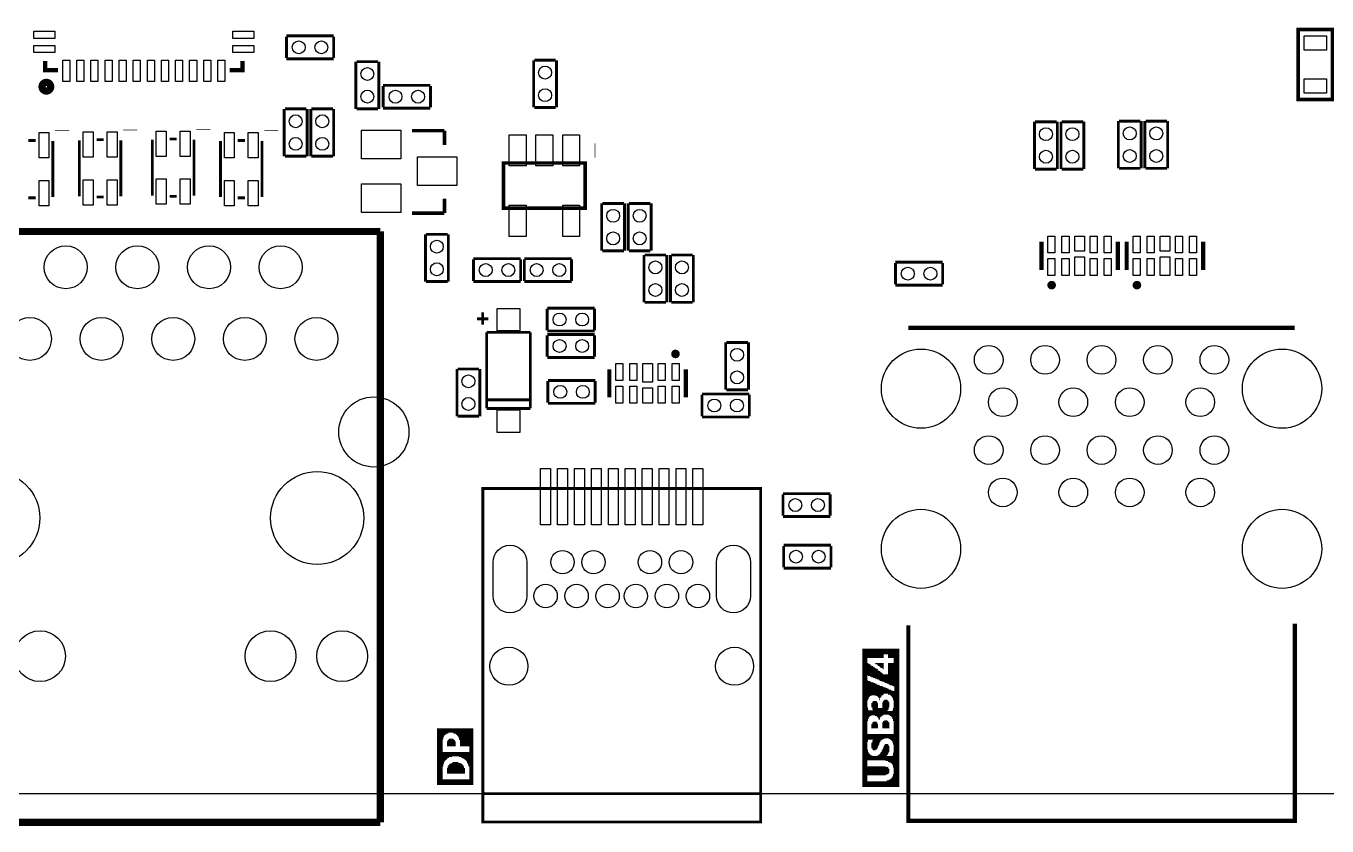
# Model space of a CAD drawing. Extents: x 4 to 274, y -3 to 190.
# Drawn here: x 179.57 to 225.69, y -2.41 to 25.95 of the extents above; entities that cross this region are included whole.
import ezdxf

# ---------------------------------------------------------------- set-up
doc = ezdxf.new("R2010")
doc.units = 0
doc.header["$MEASUREMENT"] = 0
for name, color, linetype in [('BG_OUTLINE', 7, 'CONTINUOUS'), ('MA_PEN3', 231, 'CONTINUOUS'), ('PG_SILKSCREEN_TOP', 130, 'CONTINUOUS'), ('PIN_TOP', 140, 'CONTINUOUS')]:
    doc.layers.add(name, color=color, linetype=linetype)

msp = doc.modelspace()

# ---------------------------------------------------------------- linework, layer by layer
at = {"layer": 'BG_OUTLINE'}
msp.add_lwpolyline([(21.5138, -1.27), (21.5138, 168.7068), (271.5006, 168.7068), (271.5006, -1.27)], close=True, dxfattribs=at)
at = {"layer": 'MA_PEN3', "const_width": 0.0254}
for points in [[(209.221832, -1.0287), (209.221832, 3.8735)], [(209.247232, -1.0287), (209.247232, 3.8735)], [(209.272632, -1.0287), (209.272632, 3.8735)], [(209.298032, -1.0287), (209.298032, 3.8735)], [(209.323432, -1.0287), (209.323432, 3.8735)], [(209.348832, -1.0287), (209.348832, 3.8735)], [(209.374232, -1.0287), (209.374232, 3.8735)], [(209.399632, 3.5433), (209.399632, 3.8735)], [(209.425032, 3.5433), (209.425032, 3.8735)], [(209.450432, 3.5433), (209.450432, 3.8735)], [(209.475832, 3.5433), (209.475832, 3.8735)], [(209.501232, 3.5433), (209.501232, 3.8735)], [(209.526632, 3.5433), (209.526632, 3.8735)], [(209.552032, 3.5433), (209.552032, 3.8735)], [(209.577432, 3.5433), (209.577432, 3.8735)], [(209.602832, 3.5433), (209.602832, 3.8735)], [(209.628232, 3.5433), (209.628232, 3.8735)], [(209.653632, 3.5433), (209.653632, 3.8735)], [(209.679032, 3.5433), (209.679032, 3.8735)], [(209.704432, 3.5433), (209.704432, 3.8735)], [(209.729832, 3.5433), (209.729832, 3.8735)], [(209.755232, 3.5433), (209.755232, 3.8735)], [(209.780632, 3.5433), (209.780632, 3.8735)], [(209.806032, 3.5433), (209.806032, 3.8735)], [(209.831432, 3.5433), (209.831432, 3.8735)], [(209.856832, 3.5433), (209.856832, 3.8735)], [(209.882232, 3.5433), (209.882232, 3.8735)], [(209.907632, 3.5433), (209.907632, 3.8735)], [(209.933032, 3.5433), (209.933032, 3.8735)], [(209.958432, 3.5433), (209.958432, 3.8735)], [(209.983832, 3.6703), (209.983832, 3.8735)], [(210.009232, 3.6703), (210.009232, 3.8735)], [(210.034632, 3.6703), (210.034632, 3.8735)], [(210.060032, 3.6703), (210.060032, 3.8735)], [(210.085432, 3.6703), (210.085432, 3.8735)], [(210.110832, 3.6703), (210.110832, 3.8735)], [(210.136232, 3.5433), (210.136232, 3.8735)], [(210.161632, 3.5433), (210.161632, 3.8735)], [(210.187032, 3.5433), (210.187032, 3.8735)], [(210.212432, 3.5433), (210.212432, 3.8735)], [(210.237832, 3.5433), (210.237832, 3.8735)], [(210.263232, 3.5433), (210.263232, 3.8735)], [(210.288632, 3.5433), (210.288632, 3.8735)], [(210.314032, 3.5433), (210.314032, 3.8735)], [(210.339432, 2.5273), (210.339432, 3.8735)], [(210.364832, -1.0287), (210.364832, 3.8735)], [(210.390232, -1.0287), (210.390232, 3.8735)], [(210.415632, -1.0287), (210.415632, 3.8735)], [(210.441032, -1.0287), (210.441032, 3.8735)], [(210.466432, -1.0287), (210.466432, 3.8735)], [(210.491832, -1.0287), (210.491832, 3.8735)], [(210.517232, -1.0287), (210.517232, 3.8735)], [(209.399632, 2.9337), (209.399632, 3.3655)], [(209.425032, 2.9083), (209.425032, 3.3401)], [(209.450432, 2.9083), (209.450432, 3.3401)], [(209.475832, 2.9083), (209.475832, 3.3147)], [(209.501232, 2.8829), (209.501232, 3.3147)], [(209.526632, 2.8829), (209.526632, 3.2893)], [(209.552032, 2.8575), (209.552032, 3.2639)], [(209.577432, 2.8575), (209.577432, 3.2639)], [(209.602832, 2.8321), (209.602832, 3.2385)], [(209.679032, 3.3401), (209.679032, 3.3655)], [(209.704432, 3.3147), (209.704432, 3.3655)], [(209.729832, 3.3147), (209.729832, 3.3655)], [(209.755232, 3.2893), (209.755232, 3.3655)], [(209.780632, 3.2639), (209.780632, 3.3655)], [(209.806032, 3.2639), (209.806032, 3.3655)], [(209.831432, 3.2385), (209.831432, 3.3655)], [(209.856832, 3.2131), (209.856832, 3.3655)], [(209.882232, 3.1877), (209.882232, 3.3655)], [(209.907632, 3.1877), (209.907632, 3.3655)], [(209.933032, 3.1623), (209.933032, 3.3655)], [(209.958432, 3.1369), (209.958432, 3.3655)], [(210.136232, 2.6289), (210.136232, 3.3655)], [(210.161632, 2.6035), (210.161632, 3.3655)], [(210.187032, 2.6035), (210.187032, 3.3655)], [(210.212432, 2.5781), (210.212432, 3.3655)], [(210.237832, 2.5781), (210.237832, 3.3655)], [(210.263232, 2.5781), (210.263232, 3.3655)], [(210.288632, 2.5527), (210.288632, 3.3655)], [(210.314032, 2.5527), (210.314032, 3.3655)], [(209.399632, 2.0447), (209.399632, 2.7559)], [(209.628232, 2.8321), (209.628232, 3.2131)], [(209.653632, 2.8321), (209.653632, 3.2131)], [(209.679032, 2.8067), (209.679032, 3.1877)], [(209.704432, 2.8067), (209.704432, 3.1623)], [(209.729832, 2.7813), (209.729832, 3.1623)], [(209.755232, 2.7813), (209.755232, 3.1369)], [(209.780632, 2.7813), (209.780632, 3.1115)], [(209.806032, 2.7559), (209.806032, 3.0861)], [(209.831432, 2.7559), (209.831432, 3.0861)], [(209.856832, 2.7305), (209.856832, 3.0607)], [(209.882232, 2.7305), (209.882232, 3.0353)], [(209.907632, 2.7051), (209.907632, 3.0099)], [(209.933032, 2.7051), (209.933032, 2.9845)], [(209.958432, 2.7051), (209.958432, 2.9591)], [(209.983832, 2.6797), (209.983832, 2.9591)], [(210.009232, 2.6797), (210.009232, 2.9591)], [(210.034632, 2.6543), (210.034632, 2.9591)], [(210.060032, 2.6543), (210.060032, 2.9591)], [(210.085432, 2.6289), (210.085432, 2.9591)], [(210.110832, 2.6289), (210.110832, 2.9591)], [(209.425032, 2.0955), (209.425032, 2.7305)], [(209.450432, 2.1463), (209.450432, 2.7305)], [(209.475832, 2.1717), (209.475832, 2.7305)], [(209.501232, 2.1971), (209.501232, 2.7051)], [(209.526632, 2.1971), (209.526632, 2.7051)], [(209.552032, 2.2225), (209.552032, 2.6797)], [(209.577432, 2.2225), (209.577432, 2.6797)], [(209.602832, 2.2225), (209.602832, 2.6797)], [(209.628232, 2.2225), (209.628232, 2.6543)], [(209.653632, 2.2225), (209.653632, 2.6543)], [(209.679032, 2.2225), (209.679032, 2.6289)], [(209.704432, 2.1971), (209.704432, 2.6289)], [(209.729832, 2.1971), (209.729832, 2.6035)], [(209.755232, 2.1717), (209.755232, 2.6035)], [(209.780632, 2.1463), (209.780632, 2.6035)], [(209.806032, 2.1209), (209.806032, 2.5781)], [(209.831432, 2.0447), (209.831432, 2.5781)], [(209.856832, 2.1209), (209.856832, 2.5527)], [(209.882232, 2.1717), (209.882232, 2.5527)], [(209.907632, 2.2225), (209.907632, 2.5527)], [(209.933032, 2.2225), (209.933032, 2.5273)], [(209.958432, 2.2479), (209.958432, 2.5273)], [(209.983832, 2.2733), (209.983832, 2.5019)], [(210.009232, 2.2733), (210.009232, 2.5019)], [(210.034632, 2.2733), (210.034632, 2.5019)], [(210.060032, 2.2733), (210.060032, 2.4765)], [(210.085432, 2.2733), (210.085432, 2.4765)], [(210.110832, 2.2733), (210.110832, 2.4511)], [(210.136232, 2.2479), (210.136232, 2.4511)], [(210.161632, 2.2479), (210.161632, 2.4257)], [(210.187032, 2.2479), (210.187032, 2.4257)], [(210.212432, 2.2225), (210.212432, 2.4257)], [(210.237832, 2.1971), (210.237832, 2.4003)], [(210.263232, 2.1463), (210.263232, 2.4003)], [(210.288632, 2.1209), (210.288632, 2.3749)], [(210.314032, 2.0447), (210.314032, 2.3749)], [(210.339432, -1.0287), (210.339432, 2.3749)], [(209.552032, 1.7907), (209.552032, 1.9431)], [(209.577432, 1.7145), (209.577432, 1.9939)], [(209.602832, 1.5113), (209.602832, 2.0193)], [(209.628232, 1.5113), (209.628232, 2.0193)], [(209.653632, 1.5113), (209.653632, 2.0193)], [(209.679032, 1.4859), (209.679032, 2.0193)], [(209.704432, 1.4859), (209.704432, 2.0193)], [(209.729832, 1.4605), (209.729832, 1.9939)], [(209.755232, 1.4351), (209.755232, 1.9431)], [(209.933032, 1.5113), (209.933032, 1.9685)], [(209.958432, 1.5113), (209.958432, 2.0193)], [(209.983832, 1.5367), (209.983832, 2.0447)], [(210.009232, 1.5367), (210.009232, 2.0701)], [(210.034632, 1.5367), (210.034632, 2.0701)], [(210.060032, 1.5367), (210.060032, 2.0701)], [(210.085432, 1.5367), (210.085432, 2.0701)], [(210.110832, 1.6891), (210.110832, 2.0447)], [(210.136232, 1.7145), (210.136232, 2.0193)], [(210.161632, 1.7907), (210.161632, 1.9685)], [(209.399632, 1.3081), (209.399632, 1.7907)], [(209.425032, 1.3843), (209.425032, 1.7145)], [(209.450432, 1.4351), (209.450432, 1.6891)], [(209.475832, 1.4605), (209.475832, 1.6891)], [(209.501232, 1.4859), (209.501232, 1.6891)], [(209.526632, 1.4859), (209.526632, 1.6891)], [(209.552032, 1.5113), (209.552032, 1.6891)], [(209.577432, 1.5113), (209.577432, 1.6891)], [(209.780632, 1.4097), (209.780632, 1.7653)], [(209.806032, 1.3589), (209.806032, 1.7653)], [(209.831432, 1.3589), (209.831432, 1.7653)], [(209.856832, 1.4351), (209.856832, 1.7653)], [(209.882232, 1.4605), (209.882232, 1.7653)], [(209.907632, 1.4859), (209.907632, 1.7653)], [(210.110832, 1.5367), (210.110832, 1.6637)], [(210.136232, 1.5367), (210.136232, 1.6637)], [(210.161632, 1.5113), (210.161632, 1.6637)], [(210.187032, 1.5113), (210.187032, 1.6637)], [(210.212432, 1.4859), (210.212432, 1.6637)], [(210.237832, 1.4605), (210.237832, 1.6637)], [(210.263232, 1.4351), (210.263232, 1.6637)], [(210.288632, 1.3843), (210.288632, 1.6891)], [(210.314032, 1.3081), (210.314032, 1.7653)], [(194.146932, -0.96266), (194.146932, 1.04394)], [(194.172332, -0.96266), (194.172332, 1.04394)], [(194.197732, -0.96266), (194.197732, 1.04394)], [(194.223132, -0.96266), (194.223132, 1.04394)], [(194.248532, -0.96266), (194.248532, 1.04394)], [(194.273932, -0.96266), (194.273932, 1.04394)], [(194.299332, -0.96266), (194.299332, 1.04394)], [(194.324732, -0.96266), (194.324732, 1.04394)], [(194.350132, 0.66294), (194.350132, 1.04394)], [(194.375532, 0.73914), (194.375532, 1.04394)], [(194.400932, 0.78994), (194.400932, 1.04394)], [(194.426332, 0.81534), (194.426332, 1.04394)], [(194.451732, 0.84074), (194.451732, 1.04394)], [(194.477132, 0.86614), (194.477132, 1.04394)], [(194.502532, 0.86614), (194.502532, 1.04394)], [(194.527932, 0.86614), (194.527932, 1.04394)], [(194.553332, 0.89154), (194.553332, 1.04394)], [(194.578732, 0.89154), (194.578732, 1.04394)], [(194.604132, 0.89154), (194.604132, 1.04394)], [(194.629532, 0.89154), (194.629532, 1.04394)], [(194.654932, 0.89154), (194.654932, 1.04394)], [(194.680332, 0.89154), (194.680332, 1.04394)], [(194.705732, 0.89154), (194.705732, 1.04394)], [(194.731132, 0.86614), (194.731132, 1.04394)], [(194.756532, 0.86614), (194.756532, 1.04394)], [(194.781932, 0.86614), (194.781932, 1.04394)], [(194.807332, 0.84074), (194.807332, 1.04394)], [(194.832732, 0.81534), (194.832732, 1.04394)], [(194.858132, 0.78994), (194.858132, 1.04394)], [(194.883532, 0.76454), (194.883532, 1.04394)], [(194.908932, 0.71374), (194.908932, 1.04394)], [(194.934332, 0.63754), (194.934332, 1.04394)], [(194.959732, 0.40894), (194.959732, 1.04394)], [(194.985132, 0.40894), (194.985132, 1.04394)], [(195.010532, 0.40894), (195.010532, 1.04394)], [(195.035932, 0.40894), (195.035932, 1.04394)], [(195.061332, 0.40894), (195.061332, 1.04394)], [(195.086732, 0.40894), (195.086732, 1.04394)], [(195.112132, 0.40894), (195.112132, 1.04394)], [(195.137532, 0.40894), (195.137532, 1.04394)], [(195.162932, 0.40894), (195.162932, 1.04394)], [(195.188332, 0.40894), (195.188332, 1.04394)], [(195.213732, 0.40894), (195.213732, 1.04394)], [(195.239132, 0.40894), (195.239132, 1.04394)], [(195.264532, 0.40894), (195.264532, 1.04394)], [(195.289932, -0.96266), (195.289932, 1.04394)], [(195.315332, -0.96266), (195.315332, 1.04394)], [(195.340732, -0.96266), (195.340732, 1.04394)], [(195.366132, -0.96266), (195.366132, 1.04394)], [(195.391532, -0.96266), (195.391532, 1.04394)], [(195.416932, -0.96266), (195.416932, 1.04394)], [(209.552032, 1.0541), (209.552032, 1.2065)], [(209.577432, 1.0541), (209.577432, 1.2573)], [(209.602832, 1.0541), (209.602832, 1.2827)], [(209.628232, 1.0541), (209.628232, 1.2827)], [(209.653632, 1.0541), (209.653632, 1.2827)], [(209.679032, 1.0541), (209.679032, 1.2827)], [(209.704432, 1.0541), (209.704432, 1.2827)], [(209.729832, 1.0541), (209.729832, 1.2573)], [(209.755232, 1.0541), (209.755232, 1.2065)], [(209.933032, 1.0541), (209.933032, 1.2573)], [(209.958432, 1.0541), (209.958432, 1.3081)], [(209.983832, 1.0541), (209.983832, 1.3081)], [(210.009232, 1.0541), (210.009232, 1.3335)], [(210.034632, 1.0541), (210.034632, 1.3335)], [(210.060032, 1.0541), (210.060032, 1.3335)], [(210.085432, 1.0541), (210.085432, 1.3335)], [(210.110832, 1.0541), (210.110832, 1.3081)], [(210.136232, 1.0541), (210.136232, 1.2827)], [(210.161632, 1.0541), (210.161632, 1.2573)], [(194.502532, 0.40894), (194.502532, 0.58674)], [(194.527932, 0.40894), (194.527932, 0.63754)], [(194.553332, 0.40894), (194.553332, 0.66294)], [(194.578732, 0.40894), (194.578732, 0.68834)], [(194.604132, 0.40894), (194.604132, 0.68834)], [(194.629532, 0.40894), (194.629532, 0.68834)], [(194.654932, 0.40894), (194.654932, 0.68834)], [(194.680332, 0.40894), (194.680332, 0.68834)], [(194.705732, 0.40894), (194.705732, 0.68834)], [(194.731132, 0.40894), (194.731132, 0.66294)], [(194.756532, 0.40894), (194.756532, 0.63754)], [(194.781932, 0.40894), (194.781932, 0.58674)], [(209.399632, 0.5715), (209.399632, 0.8509)], [(209.425032, 0.6477), (209.425032, 0.8509)], [(209.450432, 0.6477), (209.450432, 0.8509)], [(209.475832, 0.6477), (209.475832, 0.8509)], [(209.501232, 0.6477), (209.501232, 0.8509)], [(209.526632, 0.6477), (209.526632, 0.8509)], [(209.552032, 0.6477), (209.552032, 0.8509)], [(209.552032, 0.3429), (209.552032, 0.5461)], [(209.577432, 0.6477), (209.577432, 0.8509)], [(209.577432, 0.2921), (209.577432, 0.6223)], [(209.602832, 0.2667), (209.602832, 0.8509)], [(209.628232, 0.2667), (209.628232, 0.8509)], [(209.653632, 0.2667), (209.653632, 0.8509)], [(209.679032, 0.2667), (209.679032, 0.8509)], [(209.704432, 0.2921), (209.704432, 0.8509)], [(209.729832, 0.3175), (209.729832, 0.8509)], [(209.755232, 0.3683), (209.755232, 0.8509)], [(209.780632, 0.4191), (209.780632, 0.8509)], [(209.806032, 0.4699), (209.806032, 0.8509)], [(209.831432, 0.5461), (209.831432, 0.8509)], [(209.856832, 0.5715), (209.856832, 0.8509)], [(209.882232, 0.6223), (209.882232, 0.8509)], [(209.907632, 0.6477), (209.907632, 0.8509)], [(209.933032, 0.6477), (209.933032, 0.8509)], [(209.958432, 0.6731), (209.958432, 0.8509)], [(209.983832, 0.6731), (209.983832, 0.8509)], [(210.009232, 0.6985), (210.009232, 0.8509)], [(210.009232, -0.0889), (210.009232, 0.4699)], [(210.034632, 0.6985), (210.034632, 0.8509)], [(210.034632, -0.0889), (210.034632, 0.4953)], [(210.060032, 0.6985), (210.060032, 0.8509)], [(210.060032, -0.1143), (210.060032, 0.4953)], [(210.085432, 0.6985), (210.085432, 0.8509)], [(210.085432, 0.0889), (210.085432, 0.4953)], [(210.110832, 0.6985), (210.110832, 0.8509)], [(210.110832, 0.1143), (210.110832, 0.4953)], [(210.136232, 0.6985), (210.136232, 0.8509)], [(210.136232, 0.1651), (210.136232, 0.4699)], [(210.161632, 0.6731), (210.161632, 0.8509)], [(210.187032, 0.6731), (210.187032, 0.8509)], [(210.212432, 0.6477), (210.212432, 0.8509)], [(210.237832, 0.6223), (210.237832, 0.8509)], [(210.263232, 0.5969), (210.263232, 0.8509)], [(210.288632, 0.5461), (210.288632, 0.8509)], [(210.314032, 0.4699), (210.314032, 0.8509)], [(194.350132, -0.30226), (194.350132, 0.20574)], [(194.375532, -0.20066), (194.375532, 0.20574)], [(194.400932, -0.14986), (194.400932, 0.20574)], [(194.426332, -0.09906), (194.426332, 0.20574)], [(194.451732, -0.07366), (194.451732, 0.20574)], [(194.477132, -0.04826), (194.477132, 0.20574)], [(194.502532, -0.02286), (194.502532, 0.20574)], [(194.527932, 0.00254), (194.527932, 0.20574)], [(194.553332, 0.00254), (194.553332, 0.20574)], [(194.578732, 0.02794), (194.578732, 0.20574)], [(194.604132, 0.02794), (194.604132, 0.20574)], [(194.629532, 0.02794), (194.629532, 0.20574)], [(194.654932, 0.02794), (194.654932, 0.20574)], [(194.680332, 0.05334), (194.680332, 0.20574)], [(194.705732, 0.05334), (194.705732, 0.20574)], [(194.731132, 0.05334), (194.731132, 0.20574)], [(194.756532, 0.05334), (194.756532, 0.20574)], [(194.781932, 0.05334), (194.781932, 0.20574)], [(194.807332, 0.05334), (194.807332, 0.20574)], [(194.832732, 0.05334), (194.832732, 0.20574)], [(194.858132, 0.05334), (194.858132, 0.20574)], [(194.883532, 0.05334), (194.883532, 0.20574)], [(194.908932, 0.05334), (194.908932, 0.20574)], [(194.934332, 0.02794), (194.934332, 0.20574)], [(194.959732, 0.02794), (194.959732, 0.20574)], [(194.985132, 0.02794), (194.985132, 0.20574)], [(195.010532, 0.00254), (195.010532, 0.20574)], [(195.035932, 0.00254), (195.035932, 0.20574)], [(195.061332, -0.02286), (195.061332, 0.20574)], [(195.086732, -0.02286), (195.086732, 0.20574)], [(195.112132, -0.04826), (195.112132, 0.20574)], [(195.137532, -0.07366), (195.137532, 0.20574)], [(195.162932, -0.09906), (195.162932, 0.20574)], [(195.188332, -0.12446), (195.188332, 0.20574)], [(195.213732, -0.17526), (195.213732, 0.20574)], [(195.239132, -0.22606), (195.239132, 0.20574)], [(195.264532, -0.30226), (195.264532, 0.20574)], [(209.399632, -0.0889), (209.399632, 0.2921)], [(209.425032, -0.0889), (209.425032, 0.2159)], [(209.450432, -0.0889), (209.450432, 0.1651)], [(209.475832, -0.0889), (209.475832, 0.1397)], [(209.501232, -0.0889), (209.501232, 0.1143)], [(209.526632, -0.0889), (209.526632, 0.0889)], [(209.552032, -0.0889), (209.552032, 0.0889)], [(209.577432, -0.0889), (209.577432, 0.0635)], [(209.602832, -0.0889), (209.602832, 0.0635)], [(209.628232, -0.0889), (209.628232, 0.0635)], [(209.653632, -0.0889), (209.653632, 0.0635)], [(209.679032, -0.0889), (209.679032, 0.0635)], [(209.704432, -0.0889), (209.704432, 0.0635)], [(209.729832, -0.0889), (209.729832, 0.0635)], [(209.755232, -0.0889), (209.755232, 0.0889)], [(209.780632, -0.0889), (209.780632, 0.0889)], [(209.806032, -0.0889), (209.806032, 0.1143)], [(209.831432, -0.0889), (209.831432, 0.1397)], [(209.856832, -0.0889), (209.856832, 0.1651)], [(209.882232, -0.0889), (209.882232, 0.2159)], [(209.907632, -0.0889), (209.907632, 0.2667)], [(209.933032, -0.0889), (209.933032, 0.3175)], [(209.958432, -0.0889), (209.958432, 0.3683)], [(209.983832, -0.0889), (209.983832, 0.4191)], [(210.085432, -0.1143), (210.085432, 0.0635)], [(210.110832, -0.1143), (210.110832, 0.0635)], [(210.136232, -0.1397), (210.136232, 0.0635)], [(210.161632, 0.2159), (210.161632, 0.4191)], [(210.161632, -0.1397), (210.161632, 0.0635)], [(210.187032, -0.1651), (210.187032, 0.0635)], [(210.212432, -0.1651), (210.212432, 0.0635)], [(210.237832, -0.1905), (210.237832, 0.0635)], [(210.263232, -0.2159), (210.263232, 0.0635)], [(210.288632, -0.2667), (210.288632, 0.0889)], [(210.314032, -0.3429), (210.314032, 0.1905)], [(194.502532, -0.55626), (194.502532, -0.35306)], [(194.527932, -0.55626), (194.527932, -0.30226)], [(194.553332, -0.55626), (194.553332, -0.25146)], [(194.578732, -0.55626), (194.578732, -0.22606)], [(194.604132, -0.55626), (194.604132, -0.20066)], [(194.629532, -0.55626), (194.629532, -0.20066)], [(194.654932, -0.55626), (194.654932, -0.17526)], [(194.680332, -0.55626), (194.680332, -0.17526)], [(194.705732, -0.55626), (194.705732, -0.14986)], [(194.731132, -0.55626), (194.731132, -0.14986)], [(194.756532, -0.55626), (194.756532, -0.14986)], [(194.781932, -0.55626), (194.781932, -0.14986)], [(194.807332, -0.55626), (194.807332, -0.14986)], [(194.832732, -0.55626), (194.832732, -0.14986)], [(194.858132, -0.55626), (194.858132, -0.14986)], [(194.883532, -0.55626), (194.883532, -0.14986)], [(194.908932, -0.55626), (194.908932, -0.17526)], [(194.934332, -0.55626), (194.934332, -0.17526)], [(194.959732, -0.55626), (194.959732, -0.17526)], [(194.985132, -0.55626), (194.985132, -0.20066)], [(195.010532, -0.55626), (195.010532, -0.20066)], [(195.035932, -0.55626), (195.035932, -0.22606)], [(195.061332, -0.55626), (195.061332, -0.25146)], [(195.086732, -0.55626), (195.086732, -0.30226)], [(195.112132, -0.55626), (195.112132, -0.35306)], [(209.399632, -0.6223), (209.399632, -0.2921)], [(209.425032, -0.6223), (209.425032, -0.2921)], [(209.450432, -0.6223), (209.450432, -0.2921)], [(209.475832, -0.6223), (209.475832, -0.2921)], [(209.501232, -0.6223), (209.501232, -0.2921)], [(209.526632, -0.6223), (209.526632, -0.2921)], [(209.552032, -0.6223), (209.552032, -0.2921)], [(209.577432, -0.6223), (209.577432, -0.2921)], [(209.602832, -0.6223), (209.602832, -0.2921)], [(209.628232, -0.6223), (209.628232, -0.2921)], [(209.653632, -0.6223), (209.653632, -0.2921)], [(209.679032, -0.6223), (209.679032, -0.2921)], [(209.704432, -0.6223), (209.704432, -0.2921)], [(209.729832, -0.6223), (209.729832, -0.2921)], [(209.755232, -0.6223), (209.755232, -0.2921)], [(209.780632, -0.6223), (209.780632, -0.2921)], [(209.806032, -0.6223), (209.806032, -0.2921)], [(209.831432, -0.6223), (209.831432, -0.2921)], [(209.856832, -0.6223), (209.856832, -0.2921)], [(209.882232, -0.6223), (209.882232, -0.2921)], [(209.907632, -0.6223), (209.907632, -0.2921)], [(209.933032, -0.6223), (209.933032, -0.2921)], [(209.958432, -0.6223), (209.958432, -0.2921)], [(209.983832, -0.6223), (209.983832, -0.2921)], [(210.009232, -0.6223), (210.009232, -0.2921)], [(210.034632, -0.6223), (210.034632, -0.2921)], [(210.060032, -0.5969), (210.060032, -0.3175)], [(210.085432, -0.5969), (210.085432, -0.3175)], [(210.110832, -0.5715), (210.110832, -0.3175)], [(210.136232, -0.5715), (210.136232, -0.3429)], [(210.161632, -0.5207), (210.161632, -0.3937)], [(194.350132, -0.96266), (194.350132, -0.75946)], [(194.375532, -0.96266), (194.375532, -0.75946)], [(194.400932, -0.96266), (194.400932, -0.75946)], [(194.426332, -0.96266), (194.426332, -0.75946)], [(194.451732, -0.96266), (194.451732, -0.75946)], [(194.477132, -0.96266), (194.477132, -0.75946)], [(194.502532, -0.96266), (194.502532, -0.75946)], [(194.527932, -0.96266), (194.527932, -0.75946)], [(194.553332, -0.96266), (194.553332, -0.75946)], [(194.578732, -0.96266), (194.578732, -0.75946)], [(194.604132, -0.96266), (194.604132, -0.75946)], [(194.629532, -0.96266), (194.629532, -0.75946)], [(194.654932, -0.96266), (194.654932, -0.75946)], [(194.680332, -0.96266), (194.680332, -0.75946)], [(194.705732, -0.96266), (194.705732, -0.75946)], [(194.731132, -0.96266), (194.731132, -0.75946)], [(194.756532, -0.96266), (194.756532, -0.75946)], [(194.781932, -0.96266), (194.781932, -0.75946)], [(194.807332, -0.96266), (194.807332, -0.75946)], [(194.832732, -0.96266), (194.832732, -0.75946)], [(194.858132, -0.96266), (194.858132, -0.75946)], [(194.883532, -0.96266), (194.883532, -0.75946)], [(194.908932, -0.96266), (194.908932, -0.75946)], [(194.934332, -0.96266), (194.934332, -0.75946)], [(194.959732, -0.96266), (194.959732, -0.75946)], [(194.985132, -0.96266), (194.985132, -0.75946)], [(195.010532, -0.96266), (195.010532, -0.75946)], [(195.035932, -0.96266), (195.035932, -0.75946)], [(195.061332, -0.96266), (195.061332, -0.75946)], [(195.086732, -0.96266), (195.086732, -0.75946)], [(195.112132, -0.96266), (195.112132, -0.75946)], [(195.137532, -0.96266), (195.137532, -0.75946)], [(195.162932, -0.96266), (195.162932, -0.75946)], [(195.188332, -0.96266), (195.188332, -0.75946)], [(195.213732, -0.96266), (195.213732, -0.75946)], [(195.239132, -0.96266), (195.239132, -0.75946)], [(195.264532, -0.96266), (195.264532, -0.75946)], [(209.399632, -1.0287), (209.399632, -0.8255)], [(209.425032, -1.0287), (209.425032, -0.8255)], [(209.450432, -1.0287), (209.450432, -0.8255)], [(209.475832, -1.0287), (209.475832, -0.8255)], [(209.501232, -1.0287), (209.501232, -0.8255)], [(209.526632, -1.0287), (209.526632, -0.8255)], [(209.552032, -1.0287), (209.552032, -0.8255)], [(209.577432, -1.0287), (209.577432, -0.8255)], [(209.602832, -1.0287), (209.602832, -0.8255)], [(209.628232, -1.0287), (209.628232, -0.8255)], [(209.653632, -1.0287), (209.653632, -0.8255)], [(209.679032, -1.0287), (209.679032, -0.8255)], [(209.704432, -1.0287), (209.704432, -0.8255)], [(209.729832, -1.0287), (209.729832, -0.8255)], [(209.755232, -1.0287), (209.755232, -0.8255)], [(209.780632, -1.0287), (209.780632, -0.8255)], [(209.806032, -1.0287), (209.806032, -0.8255)], [(209.831432, -1.0287), (209.831432, -0.8255)], [(209.856832, -1.0287), (209.856832, -0.8255)], [(209.882232, -1.0287), (209.882232, -0.8255)], [(209.907632, -1.0287), (209.907632, -0.8255)], [(209.933032, -1.0287), (209.933032, -0.8255)], [(209.958432, -1.0287), (209.958432, -0.8255)], [(209.983832, -1.0287), (209.983832, -0.8255)], [(210.009232, -1.0287), (210.009232, -0.8255)], [(210.034632, -1.0287), (210.034632, -0.8255)], [(210.060032, -1.0287), (210.060032, -0.8255)], [(210.085432, -1.0287), (210.085432, -0.8001)], [(210.110832, -1.0287), (210.110832, -0.8001)], [(210.136232, -1.0287), (210.136232, -0.8001)], [(210.161632, -1.0287), (210.161632, -0.7747)], [(210.187032, -1.0287), (210.187032, -0.7747)], [(210.212432, -1.0287), (210.212432, -0.7493)], [(210.237832, -1.0287), (210.237832, -0.7239)], [(210.263232, -1.0287), (210.263232, -0.6985)], [(210.288632, -1.0287), (210.288632, -0.6477)], [(210.314032, -1.0287), (210.314032, -0.5715)]]:
    msp.add_lwpolyline(points, dxfattribs=at)
at = {"layer": 'PG_SILKSCREEN_TOP'}
for points, const_width in [([(224.663, 25.8318), (224.663, 23.3426), (225.8822, 23.3426), (225.8822, 25.8318), (224.663, 25.8318)], 0.127), ([(188.7982, 25.6032), (190.4746, 25.6032)], 0.1016), ([(188.7982, 24.8158), (188.7982, 25.5778)], 0.1016), ([(190.4746, 25.5778), (190.4746, 24.8158)], 0.1016), ([(180.6956, 24.38908), (180.24348, 24.38908), (180.24348, 24.7142)], 0.1524), ([(187.24372, 24.7142), (187.24372, 24.38908), (186.7916, 24.38908)], 0.1524), ([(190.4746, 24.7904), (188.7982, 24.7904)], 0.1016), ([(191.262, 23.0124), (191.262, 24.6888)], 0.1016), ([(191.2874, 24.6888), (192.0494, 24.6888)], 0.1016), ([(192.0748, 24.6888), (192.0748, 23.0124)], 0.1016), ([(197.5612, 23.0632), (197.5612, 24.7396)], 0.1016), ([(197.5866, 24.7396), (198.3486, 24.7396)], 0.1016), ([(198.374, 24.7396), (198.374, 23.0632)], 0.1016), ([(192.2272, 23.8506), (193.9036, 23.8506)], 0.1016), ([(192.2272, 23.0632), (192.2272, 23.8252)], 0.1016), ([(193.9036, 23.8252), (193.9036, 23.0632)], 0.1016), ([(188.722, 21.336), (188.722, 23.0124)], 0.1016), ([(188.7474, 23.0124), (189.5094, 23.0124)], 0.1016), ([(189.5348, 23.0124), (189.5348, 21.336)], 0.1016), ([(189.6618, 21.336), (189.6618, 23.0124)], 0.1016), ([(189.6872, 23.0124), (190.4492, 23.0124)], 0.1016), ([(190.4746, 23.0124), (190.4746, 21.336)], 0.1016), ([(192.0494, 23.0124), (191.2874, 23.0124)], 0.1016), ([(193.9036, 23.0378), (192.2272, 23.0378)], 0.1016), ([(198.3486, 23.0632), (197.5866, 23.0632)], 0.1016), ([(215.3158, 20.8788), (215.3158, 22.5552)], 0.1016), ([(215.3412, 22.5552), (216.1032, 22.5552)], 0.1016), ([(216.1286, 22.5552), (216.1286, 20.8788)], 0.1016), ([(216.2556, 20.8788), (216.2556, 22.5552)], 0.1016), ([(216.281, 22.5552), (217.043, 22.5552)], 0.1016), ([(217.0684, 22.5552), (217.0684, 20.8788)], 0.1016), ([(218.2876, 20.9042), (218.2876, 22.5806)], 0.1016), ([(218.313, 22.5806), (219.075, 22.5806)], 0.1016), ([(219.1004, 22.5806), (219.1004, 20.9042)], 0.1016), ([(219.2274, 20.9042), (219.2274, 22.5806)], 0.1016), ([(219.2528, 22.5806), (220.0148, 22.5806)], 0.1016), ([(220.0402, 22.5806), (220.0402, 20.9042)], 0.1016), ([(180.848, 22.225), (180.848, 22.2504)], 0.500126), ([(183.261, 22.2504), (183.261, 22.2758)], 0.500126), ([(185.8518, 22.2758), (185.8518, 22.3012)], 0.500126), ([(188.2648, 22.225), (188.2648, 22.2504)], 0.500126), ([(194.399154, 22.240748), (193.256154, 22.240748)], 0.127), ([(194.399154, 21.732748), (194.399154, 22.240748)], 0.127), ([(179.9082, 21.8948), (179.6542, 21.8948)], 0.100076), ([(180.5178, 21.8694), (180.5178, 19.8882)], 0.100076), ([(181.4576, 21.8948), (181.4576, 19.9136)], 0.100076), ([(182.3212, 21.9202), (182.0672, 21.9202)], 0.100076), ([(182.9308, 21.8948), (182.9308, 19.9136)], 0.100076), ([(184.0484, 21.9202), (184.0484, 19.939)], 0.100076), ([(184.912, 21.9456), (184.658, 21.9456)], 0.100076), ([(185.5216, 21.9202), (185.5216, 19.939)], 0.100076), ([(186.4614, 21.8694), (186.4614, 19.8882)], 0.100076), ([(187.325, 21.8948), (187.071, 21.8948)], 0.100076), ([(187.9346, 21.8694), (187.9346, 19.8882)], 0.100076), ([(199.7456, 21.5392), (199.7202, 21.5392)], 0.500126), ([(189.5094, 21.336), (188.7474, 21.336)], 0.1016), ([(190.4492, 21.336), (189.6872, 21.336)], 0.1016), ([(199.392286, 19.4945), (196.492114, 19.4945), (196.492114, 21.0947), (199.392286, 21.0947), (199.392286, 19.4945)], 0.124968), ([(216.1032, 20.8788), (215.3412, 20.8788)], 0.1016), ([(217.043, 20.8788), (216.281, 20.8788)], 0.1016), ([(219.075, 20.9042), (218.313, 20.9042)], 0.1016), ([(220.0148, 20.9042), (219.2528, 20.9042)], 0.1016), ([(179.9082, 19.8628), (179.6542, 19.8628)], 0.100076), ([(182.3212, 19.8882), (182.0672, 19.8882)], 0.100076), ([(184.912, 19.9136), (184.658, 19.9136)], 0.100076), ([(187.325, 19.8628), (187.071, 19.8628)], 0.100076), ([(194.399154, 19.827748), (194.399154, 19.319748)], 0.127), ([(194.399154, 19.319748), (193.256154, 19.319748)], 0.127), ([(199.9742, 17.9832), (199.9742, 19.6596)], 0.1016), ([(199.9996, 19.6596), (200.7616, 19.6596)], 0.1016), ([(200.787, 19.6596), (200.787, 17.9832)], 0.1016), ([(200.914, 17.9832), (200.914, 19.6596)], 0.1016), ([(200.9394, 19.6596), (201.7014, 19.6596)], 0.1016), ([(201.7268, 19.6596), (201.7268, 17.9832)], 0.1016), ([(192.125092, 18.669), (176.173892, 18.669)], 0.254), ([(192.125092, -2.286), (192.125092, 18.669)], 0.254), ([(193.7258, 16.891), (193.7258, 18.5674)], 0.1016), ([(193.7512, 18.5674), (194.5132, 18.5674)], 0.1016), ([(194.5386, 18.5674), (194.5386, 16.891)], 0.1016), ([(200.7616, 17.9832), (199.9996, 17.9832)], 0.1016), ([(201.7014, 17.9832), (200.9394, 17.9832)], 0.1016), ([(215.562434, 17.305274), (215.562434, 18.305526)], 0.1524), ([(218.269566, 18.305526), (218.269566, 17.305274)], 0.1524), ([(218.585034, 17.305274), (218.585034, 18.305526)], 0.1524), ([(221.292166, 18.305526), (221.292166, 17.305274)], 0.1524), ([(195.4276, 17.7038), (197.104, 17.7038)], 0.1016), ([(195.4276, 16.9164), (195.4276, 17.6784)], 0.1016), ([(197.104, 17.6784), (197.104, 16.9164)], 0.1016), ([(197.231, 17.7038), (198.9074, 17.7038)], 0.1016), ([(197.231, 16.9164), (197.231, 17.6784)], 0.1016), ([(198.9074, 17.6784), (198.9074, 16.9164)], 0.1016), ([(201.4728, 16.1544), (201.4728, 17.8308)], 0.1016), ([(201.4982, 17.8308), (202.2602, 17.8308)], 0.1016), ([(202.2856, 17.8308), (202.2856, 16.1544)], 0.1016), ([(202.4126, 16.1544), (202.4126, 17.8308)], 0.1016), ([(202.438, 17.8308), (203.2, 17.8308)], 0.1016), ([(203.2254, 17.8308), (203.2254, 16.1544)], 0.1016), ([(210.3882, 17.5768), (212.0646, 17.5768)], 0.1016), ([(210.3882, 16.7894), (210.3882, 17.5514)], 0.1016), ([(212.0646, 17.5514), (212.0646, 16.7894)], 0.1016), ([(194.5132, 16.891), (193.7512, 16.891)], 0.1016), ([(197.104, 16.891), (195.4276, 16.891)], 0.1016), ([(198.9074, 16.891), (197.231, 16.891)], 0.1016), ([(212.0646, 16.764), (210.3882, 16.764)], 0.1016), ([(202.2602, 16.1544), (201.4982, 16.1544)], 0.1016), ([(203.2, 16.1544), (202.438, 16.1544)], 0.1016), ([(195.7578, 15.367), (195.7578, 15.7988)], 0.100076), ([(198.0438, 15.9512), (199.7202, 15.9512)], 0.1016), ([(198.0438, 15.1638), (198.0438, 15.9258)], 0.1016), ([(199.7202, 15.9258), (199.7202, 15.1638)], 0.1016), ([(195.5546, 15.5702), (195.961, 15.5702)], 0.100076), ([(210.843622, 15.250922), (224.543874, 15.250922)], 0.1524), ([(195.897246, 15.09141), (197.447154, 15.09141)], 0.100076), ([(195.897246, 12.39139), (195.897246, 15.09141)], 0.100076), ([(197.447154, 15.09141), (197.447154, 12.39139)], 0.100076), ([(199.7202, 15.1384), (198.0438, 15.1384)], 0.1016), ([(198.0438, 15.0114), (199.7202, 15.0114)], 0.1016), ([(198.0438, 14.224), (198.0438, 14.986)], 0.1016), ([(199.7202, 14.986), (199.7202, 14.224)], 0.1016), ([(204.3684, 13.0556), (204.3684, 14.732)], 0.1016), ([(204.3938, 14.732), (205.1558, 14.732)], 0.1016), ([(205.1812, 14.732), (205.1812, 13.0556)], 0.1016), ([(194.8434, 12.1158), (194.8434, 13.7922)], 0.1016), ([(194.8688, 13.7922), (195.6308, 13.7922)], 0.1016), ([(195.6562, 13.7922), (195.6562, 12.1158)], 0.1016), ([(199.7202, 14.1986), (198.0438, 14.1986)], 0.1016), ([(200.246234, 12.784074), (200.246234, 13.784326)], 0.1524), ([(202.953366, 13.784326), (202.953366, 12.784074)], 0.1524), ([(198.0692, 13.3858), (199.7456, 13.3858)], 0.1016), ([(198.0692, 12.5984), (198.0692, 13.3604)], 0.1016), ([(199.7456, 13.3604), (199.7456, 12.5984)], 0.1016), ([(203.5302, 12.9032), (205.2066, 12.9032)], 0.1016), ([(203.5302, 12.1158), (203.5302, 12.8778)], 0.1016), ([(205.1558, 13.0556), (204.3938, 13.0556)], 0.1016), ([(205.2066, 12.8778), (205.2066, 12.1158)], 0.1016), ([(197.447154, 12.69619), (195.897246, 12.69619)], 0.100076), ([(199.7456, 12.573), (198.0692, 12.573)], 0.1016), ([(195.6308, 12.1158), (194.8688, 12.1158)], 0.1016), ([(197.447154, 12.39139), (195.897246, 12.39139)], 0.100076), ([(205.2066, 12.0904), (203.5302, 12.0904)], 0.1016), ([(195.76034, 9.551162), (205.61046, 9.551162), (205.61046, -2.268728), (195.76034, -2.268728), (195.76034, 9.551162)], 0.100076), ([(206.4004, 9.3726), (208.0768, 9.3726)], 0.1016), ([(206.4004, 8.5852), (206.4004, 9.3472)], 0.1016), ([(208.0768, 9.3472), (208.0768, 8.5852)], 0.1016), ([(208.0768, 8.5598), (206.4004, 8.5598)], 0.1016), ([(206.4258, 7.5438), (208.1022, 7.5438)], 0.1016), ([(206.4258, 6.7564), (206.4258, 7.5184)], 0.1016), ([(208.1022, 7.5184), (208.1022, 6.7564)], 0.1016), ([(208.1022, 6.731), (206.4258, 6.731)], 0.1016), ([(195.76034, -1.26873), (205.61046, -1.26873)], 0.100076), ([(176.173892, -2.286), (192.125092, -2.286)], 0.254)]:
    msp.add_lwpolyline(points, dxfattribs=dict(at, const_width=const_width))
for points, const_width in [([(180.443632, 23.7998, 1), (180.134768, 23.7998, 1), (180.443632, 23.7998)], 0.254), ([(216.0016, 16.764, 1), (215.8492, 16.764, 1), (216.0016, 16.764)], 0.1524), ([(219.0242, 16.764, 1), (218.8718, 16.764, 1), (219.0242, 16.764)], 0.1524), ([(202.6666, 14.3256, 1), (202.5142, 14.3256, 1), (202.6666, 14.3256)], 0.1524)]:
    msp.add_lwpolyline(points, format="xyb", dxfattribs=dict(at, const_width=const_width))
msp.add_lwpolyline([(210.843622, 4.706366, 0.150114, 0.150114, 0), (210.843622, -2.22758, 0.1524, 0.1524, 0), (224.543874, -2.22758, 0.150114, 0.150114, 0), (224.543874, 4.757166, 0.150114, 0.150114, 0)], format="xyseb", dxfattribs=at)
at = {"layer": 'PIN_TOP'}
for points in [[(179.83962, 25.5143), (179.83962, 25.764236), (180.593492, 25.764236), (180.593492, 25.5143)], [(186.893708, 25.5143), (186.893708, 25.764236), (187.64758, 25.764236), (187.64758, 25.5143)], [(225.67265, 25.099137), (224.87255, 25.099137), (224.87255, 25.599263), (225.67265, 25.599263)], [(179.83962, 25.014174), (179.83962, 25.26411), (180.593492, 25.26411), (180.593492, 25.014174)], [(186.893708, 25.014174), (186.893708, 25.26411), (187.64758, 25.26411), (187.64758, 25.014174)], [(180.868574, 23.98522), (180.868574, 24.739092), (181.11851, 24.739092), (181.11851, 23.98522)], [(181.3687, 23.98522), (181.3687, 24.739092), (181.618636, 24.739092), (181.618636, 23.98522)], [(181.868572, 23.98522), (181.868572, 24.739092), (182.118508, 24.739092), (182.118508, 23.98522)], [(182.368698, 23.98522), (182.368698, 24.739092), (182.618634, 24.739092), (182.618634, 23.98522)], [(182.86857, 23.98522), (182.86857, 24.739092), (183.118506, 24.739092), (183.118506, 23.98522)], [(183.368696, 23.98522), (183.368696, 24.739092), (183.618632, 24.739092), (183.618632, 23.98522)], [(183.868568, 23.98522), (183.868568, 24.739092), (184.118504, 24.739092), (184.118504, 23.98522)], [(184.368694, 23.98522), (184.368694, 24.739092), (184.61863, 24.739092), (184.61863, 23.98522)], [(184.868566, 23.98522), (184.868566, 24.739092), (185.118502, 24.739092), (185.118502, 23.98522)], [(185.368692, 23.98522), (185.368692, 24.739092), (185.618628, 24.739092), (185.618628, 23.98522)], [(185.868564, 23.98522), (185.868564, 24.739092), (186.1185, 24.739092), (186.1185, 23.98522)], [(186.36869, 23.98522), (186.36869, 24.739092), (186.618626, 24.739092), (186.618626, 23.98522)], [(225.67265, 23.575137), (224.87255, 23.575137), (224.87255, 24.075263), (225.67265, 24.075263)], [(180.031136, 21.278596), (180.031136, 22.178518), (180.381148, 22.178518), (180.381148, 21.278596)], [(181.594252, 21.303996), (181.594252, 22.203918), (181.944264, 22.203918), (181.944264, 21.303996)], [(182.444136, 21.303996), (182.444136, 22.203918), (182.794148, 22.203918), (182.794148, 21.303996)], [(184.185052, 21.329396), (184.185052, 22.229318), (184.535064, 22.229318), (184.535064, 21.329396)], [(185.034936, 21.329396), (185.034936, 22.229318), (185.384948, 22.229318), (185.384948, 21.329396)], [(186.598052, 21.278596), (186.598052, 22.178518), (186.948064, 22.178518), (186.948064, 21.278596)], [(187.447936, 21.278596), (187.447936, 22.178518), (187.797948, 22.178518), (187.797948, 21.278596)], [(192.85458, 22.258782), (192.85458, 21.242782), (191.45758, 21.242782), (191.45758, 22.258782)], [(197.292214, 22.094571), (197.292214, 20.994497), (196.692266, 20.994497), (196.692266, 22.094571)], [(198.242174, 22.094571), (198.242174, 20.994497), (197.642226, 20.994497), (197.642226, 22.094571)], [(199.192134, 22.094571), (199.192134, 20.994497), (198.592186, 20.994497), (198.592186, 22.094571)], [(194.845686, 21.308822), (194.845686, 20.292822), (193.448686, 20.292822), (193.448686, 21.308822)], [(180.031136, 19.578828), (180.031136, 20.47875), (180.381148, 20.47875), (180.381148, 19.578828)], [(181.594252, 19.604228), (181.594252, 20.50415), (181.944264, 20.50415), (181.944264, 19.604228)], [(182.444136, 19.604228), (182.444136, 20.50415), (182.794148, 20.50415), (182.794148, 19.604228)], [(184.185052, 19.629628), (184.185052, 20.52955), (184.535064, 20.52955), (184.535064, 19.629628)], [(185.034936, 19.629628), (185.034936, 20.52955), (185.384948, 20.52955), (185.384948, 19.629628)], [(186.598052, 19.578828), (186.598052, 20.47875), (186.948064, 20.47875), (186.948064, 19.578828)], [(187.447936, 19.578828), (187.447936, 20.47875), (187.797948, 20.47875), (187.797948, 19.578828)], [(192.85458, 20.358608), (192.85458, 19.342608), (191.45758, 19.342608), (191.45758, 20.358608)], [(197.292214, 19.594703), (197.292214, 18.494629), (196.692266, 18.494629), (196.692266, 19.594703)], [(199.192134, 19.594703), (199.192134, 18.494629), (198.592186, 18.494629), (198.592186, 19.594703)], [(215.791034, 17.907254), (215.791034, 18.505424), (216.04097, 18.505424), (216.04097, 17.907254)], [(216.290906, 17.907254), (216.290906, 18.505424), (216.540842, 18.505424), (216.540842, 17.907254)], [(216.744042, 17.969484), (216.744042, 18.505424), (217.087958, 18.505424), (217.087958, 17.969484)], [(217.291158, 17.907254), (217.291158, 18.505424), (217.541094, 18.505424), (217.541094, 17.907254)], [(217.79103, 17.907254), (217.79103, 18.505424), (218.040966, 18.505424), (218.040966, 17.907254)], [(218.813634, 17.907254), (218.813634, 18.505424), (219.06357, 18.505424), (219.06357, 17.907254)], [(219.313506, 17.907254), (219.313506, 18.505424), (219.563442, 18.505424), (219.563442, 17.907254)], [(219.766642, 17.969484), (219.766642, 18.505424), (220.110558, 18.505424), (220.110558, 17.969484)], [(220.313758, 17.907254), (220.313758, 18.505424), (220.563694, 18.505424), (220.563694, 17.907254)], [(220.81363, 17.907254), (220.81363, 18.505424), (221.063566, 18.505424), (221.063566, 17.907254)], [(215.791034, 17.105122), (215.791034, 17.703292), (216.04097, 17.703292), (216.04097, 17.105122)], [(216.290906, 17.105122), (216.290906, 17.703292), (216.540842, 17.703292), (216.540842, 17.105122)], [(216.744042, 17.105376), (216.744042, 17.766284), (217.087958, 17.766284), (217.087958, 17.105376)], [(217.291158, 17.105122), (217.291158, 17.703292), (217.541094, 17.703292), (217.541094, 17.105122)], [(217.79103, 17.105122), (217.79103, 17.703292), (218.040966, 17.703292), (218.040966, 17.105122)], [(218.813634, 17.105122), (218.813634, 17.703292), (219.06357, 17.703292), (219.06357, 17.105122)], [(219.313506, 17.105122), (219.313506, 17.703292), (219.563442, 17.703292), (219.563442, 17.105122)], [(219.766642, 17.105376), (219.766642, 17.766284), (220.110558, 17.766284), (220.110558, 17.105376)], [(220.313758, 17.105122), (220.313758, 17.703292), (220.563694, 17.703292), (220.563694, 17.105122)], [(220.81363, 17.105122), (220.81363, 17.703292), (221.063566, 17.703292), (221.063566, 17.105122)], [(197.07225, 15.141448), (196.27215, 15.141448), (196.27215, 15.941548), (197.07225, 15.941548)], [(200.72477, 13.984351), (200.72477, 13.386181), (200.474834, 13.386181), (200.474834, 13.984351)], [(201.224642, 13.984351), (201.224642, 13.386181), (200.974706, 13.386181), (200.974706, 13.984351)], [(201.771758, 13.984224), (201.771758, 13.323316), (201.427842, 13.323316), (201.427842, 13.984224)], [(202.224894, 13.984351), (202.224894, 13.386181), (201.974958, 13.386181), (201.974958, 13.984351)], [(202.724766, 13.984351), (202.724766, 13.386181), (202.47483, 13.386181), (202.47483, 13.984351)], [(200.72477, 13.182219), (200.72477, 12.584049), (200.474834, 12.584049), (200.474834, 13.182219)], [(201.224642, 13.182219), (201.224642, 12.584049), (200.974706, 12.584049), (200.974706, 13.182219)], [(201.771758, 13.120116), (201.771758, 12.584176), (201.427842, 12.584176), (201.427842, 13.120116)], [(202.224894, 13.182219), (202.224894, 12.584049), (201.974958, 12.584049), (201.974958, 13.182219)], [(202.724766, 13.182219), (202.724766, 12.584049), (202.47483, 12.584049), (202.47483, 13.182219)], [(197.07225, 11.541252), (196.27215, 11.541252), (196.27215, 12.341352), (197.07225, 12.341352)], [(197.810374, 8.261096), (197.810374, 10.261092), (198.160386, 10.261092), (198.160386, 8.261096)], [(198.410322, 8.261096), (198.410322, 10.261092), (198.760334, 10.261092), (198.760334, 8.261096)], [(199.01027, 8.261096), (199.01027, 10.261092), (199.360282, 10.261092), (199.360282, 8.261096)], [(199.610472, 8.261096), (199.610472, 10.261092), (199.960484, 10.261092), (199.960484, 8.261096)], [(200.21042, 8.261096), (200.21042, 10.261092), (200.560432, 10.261092), (200.560432, 8.261096)], [(200.810368, 8.261096), (200.810368, 10.261092), (201.16038, 10.261092), (201.16038, 8.261096)], [(201.410316, 8.261096), (201.410316, 10.261092), (201.760328, 10.261092), (201.760328, 8.261096)], [(202.010518, 8.261096), (202.010518, 10.261092), (202.36053, 10.261092), (202.36053, 8.261096)], [(202.610466, 8.261096), (202.610466, 10.261092), (202.960478, 10.261092), (202.960478, 8.261096)], [(203.210414, 8.261096), (203.210414, 10.261092), (203.560426, 10.261092), (203.560426, 8.261096)]]:
    msp.add_lwpolyline(points, close=True, dxfattribs=at)
for points in [[(197.325234, 6.941185), (197.325234, 5.741035, -1), (196.125338, 5.741035), (196.125338, 6.941185, -1)], [(205.245462, 6.941185), (205.245462, 5.741035, -1), (204.045566, 5.741035), (204.045566, 6.941185, -1)]]:
    msp.add_lwpolyline(points, format="xyb", close=True, dxfattribs=at)
for centre, radius in [((189.235588, 25.1968), 0.2286), ((190.037212, 25.1968), 0.2286), ((191.6684, 24.251412), 0.2286), ((197.9676, 24.302212), 0.2286), ((191.6684, 23.449788), 0.2286), ((192.664588, 23.4442), 0.2286), ((193.466212, 23.4442), 0.2286), ((197.9676, 23.500588), 0.2286), ((189.1284, 22.575012), 0.2286), ((190.0682, 22.575012), 0.2286), ((215.7222, 22.117812), 0.2286), ((216.662, 22.117812), 0.2286), ((218.694, 22.143212), 0.2286), ((219.6338, 22.143212), 0.2286), ((189.1284, 21.773388), 0.2286), ((190.0682, 21.773388), 0.2286), ((215.7222, 21.316188), 0.2286), ((216.662, 21.316188), 0.2286), ((218.694, 21.341588), 0.2286), ((219.6338, 21.341588), 0.2286), ((200.3806, 19.222212), 0.2286), ((201.3204, 19.222212), 0.2286), ((200.3806, 18.420588), 0.2286), ((201.3204, 18.420588), 0.2286), ((180.974492, 17.399), 0.762), ((183.514492, 17.399), 0.762), ((186.054492, 17.399), 0.762), ((188.594492, 17.399), 0.762), ((194.1322, 18.130012), 0.2286), ((194.1322, 17.328388), 0.2286), ((195.864988, 17.2974), 0.2286), ((196.666612, 17.2974), 0.2286), ((197.668388, 17.2974), 0.2286), ((198.470012, 17.2974), 0.2286), ((201.8792, 17.393412), 0.2286), ((202.819, 17.393412), 0.2286), ((210.825588, 17.1704), 0.2286), ((211.627212, 17.1704), 0.2286), ((201.8792, 16.591788), 0.2286), ((202.819, 16.591788), 0.2286), ((198.481188, 15.5448), 0.2286), ((199.282812, 15.5448), 0.2286), ((179.704492, 14.859), 0.762), ((182.244492, 14.859), 0.762), ((184.784492, 14.859), 0.762), ((187.324492, 14.859), 0.762), ((189.864492, 14.859), 0.762), ((198.481188, 14.605), 0.2286), ((199.282812, 14.605), 0.2286), ((204.7748, 14.294612), 0.2286), ((211.29371, 13.094716), 1.403985), ((213.693756, 14.11478), 0.508), ((215.693752, 14.11478), 0.508), ((217.693748, 14.11478), 0.508), ((219.693744, 14.11478), 0.508), ((221.69374, 14.11478), 0.508), ((224.093786, 13.094716), 1.403985), ((195.2498, 13.354812), 0.2286), ((204.7748, 13.492988), 0.2286), ((198.506588, 12.9794), 0.2286), ((199.308212, 12.9794), 0.2286), ((214.193628, 12.614656), 0.508), ((216.69375, 12.614656), 0.508), ((218.693746, 12.614656), 0.508), ((221.193868, 12.614656), 0.508), ((191.89954, 11.559032), 1.2446), ((195.2498, 12.553188), 0.2286), ((203.967588, 12.4968), 0.2286), ((204.769212, 12.4968), 0.2286), ((213.693756, 10.914888), 0.508), ((215.693752, 10.914888), 0.508), ((217.693748, 10.914888), 0.508), ((219.693744, 10.914888), 0.508), ((221.69374, 10.914888), 0.508), ((178.4096, 8.509), 1.649984), ((189.889638, 8.509), 1.649984), ((214.193628, 9.41451), 0.508), ((216.69375, 9.41451), 0.508), ((218.693746, 9.41451), 0.508), ((221.193868, 9.41451), 0.508), ((206.837788, 8.9662), 0.2286), ((207.639412, 8.9662), 0.2286), ((211.29371, 7.414514), 1.403985), ((224.093786, 7.414514), 1.403985), ((198.585328, 6.941312), 0.415036), ((199.685402, 6.941312), 0.415036), ((201.685398, 6.941312), 0.415036), ((202.785472, 6.941312), 0.415036), ((206.863188, 7.1374), 0.2286), ((207.664812, 7.1374), 0.2286), ((197.98538, 5.741162), 0.415036), ((199.085454, 5.741162), 0.415036), ((200.185274, 5.741162), 0.415036), ((201.185526, 5.741162), 0.415036), ((202.285346, 5.741162), 0.415036), ((203.38542, 5.741162), 0.415036), ((180.064664, 3.609086), 0.900049), ((188.234574, 3.609086), 0.900049), ((190.774574, 3.609086), 0.900049), ((196.685408, 3.2512), 0.675005), ((204.685392, 3.2512), 0.675005)]:
    msp.add_circle(centre, radius, dxfattribs=at)

doc.saveas('drawing.dxf')
